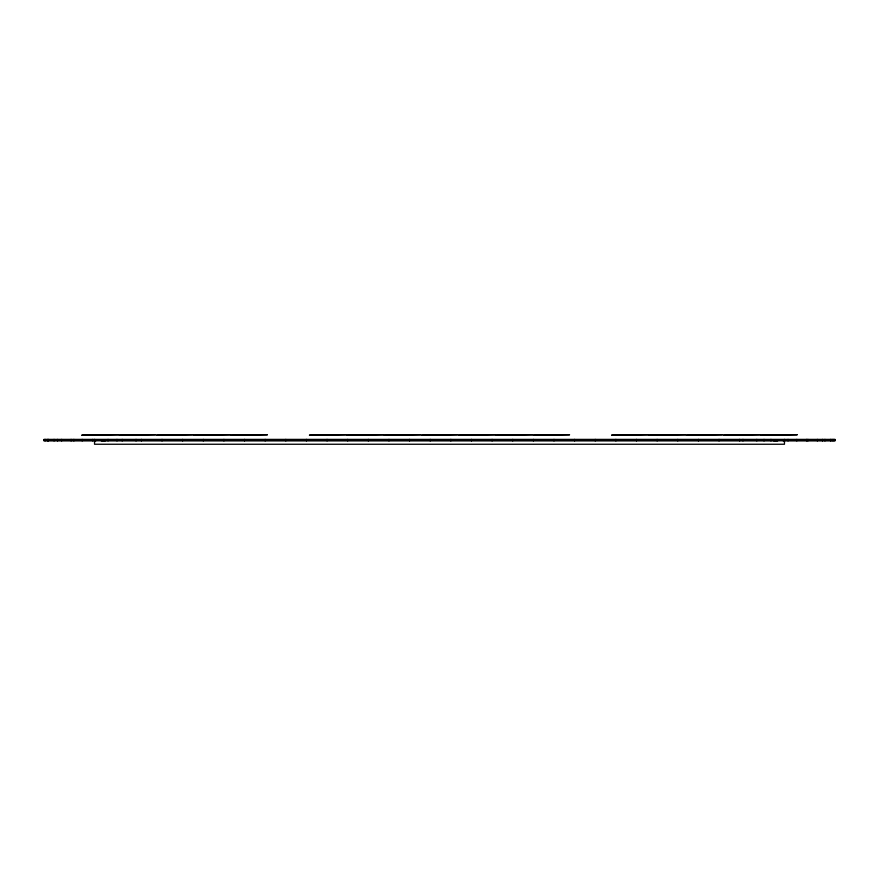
<?xml version="1.0" encoding="UTF-8"?>
<svg xmlns="http://www.w3.org/2000/svg" width="879" height="879" viewBox="0 0 879 879"><rect width="100%" height="100%" fill="white"/><g stroke="black" fill="none" stroke-linecap="round" stroke-linejoin="round"><path stroke-width="1.32" d="M43.95 439.819L835.05 439.819M44.005 440.368L835.039 440.368M94.536 440.742L105.513 440.742M773.487 440.742L784.464 440.742L784.464 444.247L94.536 444.247L94.591 439.39M95.778 440.873L43.95 440.873L44.005 439.39L835.05 439.39L835.05 440.873L783.222 440.873M101.316 440.873L777.684 440.873M833.907 439.39L833.907 440.873M832.094 439.39L832.094 440.873M830.512 439.39L830.512 440.873M824.941 439.39L824.941 440.873M822.48 439.39L822.48 440.873M817.338 439.39L817.338 440.873M807.889 439.39L807.889 440.873M806.691 439.39L806.691 440.873M796.813 439.39L796.813 440.873M788.034 439.39L788.034 440.873M784.409 439.39L784.409 440.873M770.96 439.39L770.96 440.873M764.016 439.39L764.016 440.873M756.808 439.39L756.808 440.873M742.964 439.39L742.964 440.873M739.657 439.39L739.657 440.873M719.033 439.39L719.033 440.873M698.398 439.39L698.398 440.873M677.764 439.39L677.764 440.873M657.14 439.39L657.14 440.873M636.506 439.39L636.506 440.873M615.882 439.39L615.882 440.873M595.248 439.39L595.248 440.873M574.624 439.39L574.624 440.873M553.99 439.39L553.99 440.873M533.366 439.39L533.366 440.873M512.732 439.39L512.732 440.873M492.097 439.39L492.097 440.873M471.474 439.39L471.474 440.873M450.839 439.39L450.839 440.873M430.216 439.39L430.216 440.873M409.581 439.39L409.581 440.873M388.957 439.39L388.957 440.873M368.323 439.39L368.323 440.873M347.699 439.39L347.699 440.873M327.065 439.39L327.065 440.873M306.43 439.39L306.43 440.873M285.807 439.39L285.807 440.873M265.172 439.39L265.172 440.873M244.549 439.39L244.549 440.873M223.914 439.39L223.914 440.873M203.291 439.39L203.291 440.873M182.656 439.39L182.656 440.873M162.033 439.39L162.033 440.873M141.398 439.39L141.398 440.873M136.036 439.39L136.036 440.873M122.192 439.39L122.192 440.873M116.984 439.39L116.984 440.873M108.04 439.39L108.04 440.873M92.724 439.39L92.724 440.873M82.186 439.39L82.186 440.873M73.869 439.39L73.869 440.873M71.111 439.39L71.111 440.873M61.662 439.39L61.662 440.873M57.596 439.39L57.596 440.873M54.058 439.39L54.058 440.873M48.488 439.39L48.488 440.873M47.389 439.39L47.389 440.873M45.093 439.39L45.093 440.873M118.149 434.753L81.89 435.182L118.149 434.753M155.44 434.753L119.192 435.182L155.44 434.753M192.743 434.753L156.484 435.182L192.743 434.753M230.034 434.753L193.776 435.182L230.034 434.753M267.326 434.753L231.067 435.182L267.326 434.753M345.744 434.753L309.485 435.182L345.744 434.753M383.035 434.753L346.787 435.182L383.035 434.753M420.338 434.753L384.079 435.182L420.338 434.753M457.629 434.753L421.371 435.182L457.629 434.753M494.921 434.753L458.662 435.182L494.921 434.753M532.213 434.753L495.965 435.182L532.213 434.753M569.515 434.753L533.256 435.182L569.515 434.753M647.933 434.753L611.674 435.182L647.933 434.753M685.224 434.753L648.966 435.182L685.224 434.753M722.516 434.753L686.257 435.182L722.516 434.753M759.808 434.753L723.56 435.182L759.808 434.753M797.11 434.753L760.851 435.182L797.11 434.753"/></g></svg>
